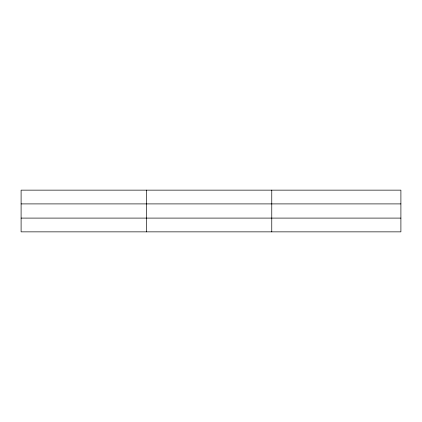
<?xml version="1.0" encoding="UTF-8"?>
<svg xmlns="http://www.w3.org/2000/svg" width="422" height="422" viewBox="0 0 422 422"><rect width="100%" height="100%" fill="white"/><g stroke="black" fill="none" stroke-linecap="round" stroke-linejoin="round"><path stroke-width="0.63" d="M146.434 231.857L146.434 190.143M271.768 231.857L271.768 190.143M400.9 218.095L400.9 231.857L21.1 231.857L21.1 190.143L400.9 190.143L400.9 218.095L21.1 218.095M21.1 203.905L400.9 203.905"/></g></svg>
